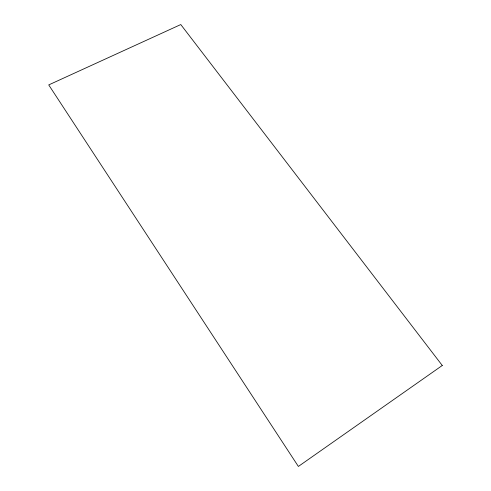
<?xml version="1.0" encoding="UTF-8"?>
<svg xmlns="http://www.w3.org/2000/svg" width="491" height="491" viewBox="0 0 491 491"><rect width="100%" height="100%" fill="white"/><g stroke="black" fill="none" stroke-linecap="round" stroke-linejoin="round"><path stroke-width="0.74" d="M442.274 365.482L298.375 466.45L48.726 84.912L180.78 24.55L442.274 365.482"/></g></svg>
